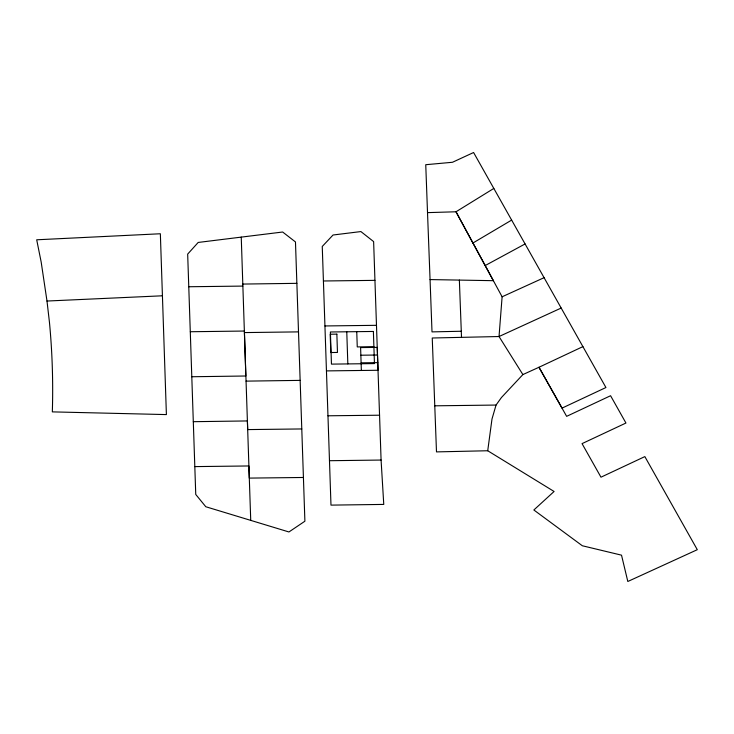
<?xml version="1.0" encoding="UTF-8"?>
<svg xmlns="http://www.w3.org/2000/svg" width="734" height="734" viewBox="0 0 734 734"><rect width="100%" height="100%" fill="white"/><g stroke="black" fill="none" stroke-linecap="round" stroke-linejoin="round"><path stroke-width="1.1" d="M582.924 346.613L538.976 367.266L562.033 408.122L605.935 387.524L473.595 152.516L452.493 162.269L425.748 164.71L427.518 212.631L455.998 211.777L502.111 296.793L499.028 336.53L522.883 374.579L501.441 397.525L496.046 405.058L492 418.995L487.725 450.749L554.087 491.477L533.857 509.992L582.328 545.757L621.514 555.161L627.818 581.484L697.3 549.693L644.847 456.603L600.972 477.192L582.044 443.63L625.946 423.032L610.578 395.727L566.639 416.343L538.976 367.266L522.883 374.579M493.826 188.436L455.998 211.777L493.376 280.682L430.06 279.581L427.518 212.631M472.953 243L511.635 220.099M485.192 265.561L525.076 243.954M561.171 308.051L499.028 336.53L432.243 337.998L436.491 451.896L487.725 450.749M502.111 296.793L544.087 277.681M241.247 237.119L198.189 242.449L187.675 254.102L195.749 494.45L205.804 506.744L288.939 531.966L304.894 521.213L295.472 241.945L282.654 232.017L241.247 237.119L245.853 376.001L191.785 376.744M46.994 301.041L49.453 322.318A851.624 779.205 5.5 0 1 52.334 411.875L166.398 414.591L160.351 233.761L36.7 239.789L41.177 262.056L46.994 301.041L162.425 295.793M461.273 331.245L432.005 331.887L430.06 279.581M242.844 284.067L296.875 283.342M190.326 331.74L244.376 331.043M298.499 331.878L244.422 332.585L247.688 429.592L301.766 428.95M246.055 381.129L300.151 380.377M193.299 421.692L247.395 420.94L249.303 478.1L303.426 477.476M329.447 460.713L381.084 460.053L383.763 504.414L330.979 505.12L322.254 246.459L333.043 235.008L360.899 231.568L373.624 241.596L381.084 460.053M323.41 280.984L374.927 280.36M188.766 286.746L242.862 286.086M324.96 325.951L376.514 325.318M373.89 346.714L357.256 346.916L356.752 331.667M360.853 355.219L377.496 355.017M361.11 362.844L377.744 362.642M326.465 370.899L378.019 370.266L377.239 347.384L360.605 347.586L361.357 370.468M434.767 405.819L496.046 405.058M327.951 415.793L379.561 415.205M194.822 466.604L248.89 465.962L250.734 520.388M459.365 280.076L461.512 337.346M346.769 331.786L347.833 363.926M373.386 331.456L330.392 331.988L331.456 364.119L374.45 363.596L373.386 331.456M336.86 334.144L330.199 334.227L330.805 352.531L337.466 352.448L336.86 334.144"/></g></svg>
